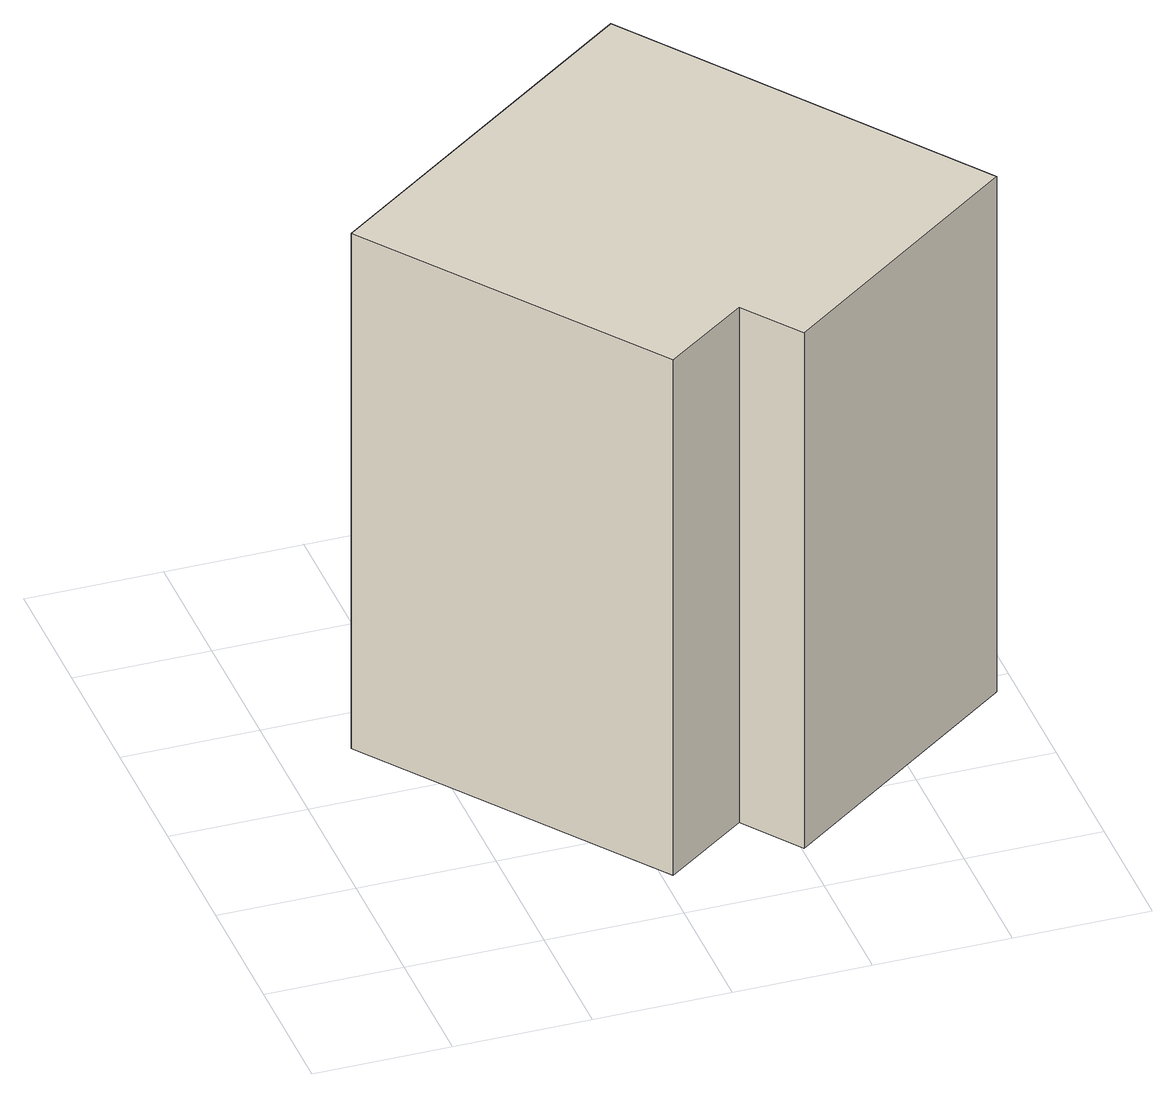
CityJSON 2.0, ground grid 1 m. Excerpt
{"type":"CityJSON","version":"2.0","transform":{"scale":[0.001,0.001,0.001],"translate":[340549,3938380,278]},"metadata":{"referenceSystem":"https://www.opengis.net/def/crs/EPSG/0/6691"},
"CityObjects":{
"building1":{"type":"Building","attributes":{"measuredHeight":5,"BuildingIDAttribute.prefecture":"14","BuildingIDAttribute.city":"14151","BuildingDetailAttribute.surveyYear":2015},"geometry":[{"type":"Solid","lod":"1","boundaries":[[[[0,1,2,3,4,5]],[[4,6,7,5]],[[3,8,6,4]],[[2,9,8,3]],[[1,10,9,2]],[[0,11,10,1]],[[5,7,11,0]],[[6,8,9,10,11,7]]]]}]}
},
"vertices":[
[4854,1817,970],[3017,469,970],[2703,903,970],[2077,450,970],[512,2589,970],[2984,4390,970],[512,2589,5188],[2984,4390,5188],[2077,450,5188],[2703,903,5188],[3017,469,5188],[4854,1817,5188]
]}
